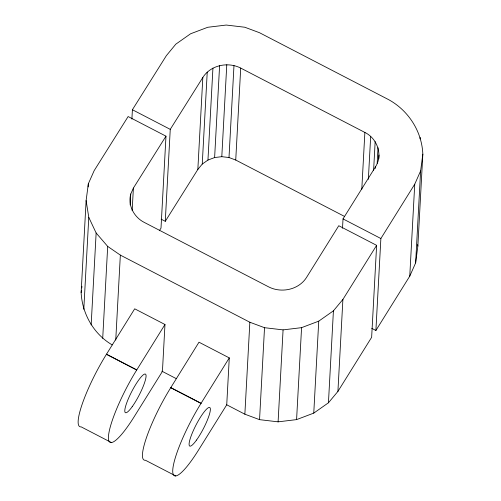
<?xml version="1.0" encoding="UTF-8"?>
<svg xmlns="http://www.w3.org/2000/svg" width="501" height="501" viewBox="0 0 501 501"><rect width="100%" height="100%" fill="white"/><g stroke="black" fill="none" stroke-linecap="round" stroke-linejoin="round"><path stroke-width="0.75" d="M112.205 344.895C93.737 334.18 82.133 313.732 81.137 292.54L86.116 200.575L88.333 183.792L94.169 170.634L128.131 116.545L165.981 136.166L161.003 228.124L159.349 230.748M88.163 186.911L88.333 183.792M83.799 309.317L88.777 217.359L86.116 200.575M91.157 324.949L96.136 232.99L88.777 217.359M102.705 338.363L107.69 246.404L96.136 232.99M111.435 442.558L81.149 426.865A55.141 10.44 -62.6 0 1 106.419 354.332L134.694 308.81L164.973 324.504L162.43 371.404L134.174 416.744A55.141 10.44 -62.6 0 1 108.454 436.678A55.141 10.44 -62.6 0 1 136.704 370.026L164.973 324.504M115.75 340.06L120.346 255.109L107.69 246.404M131.895 119.088L132.402 109.738L166.345 55.68L175.801 44.176L190.587 33.78L207.758 27.279L226.252 25.05L244.801 27.236L259.48 32.703L388.601 99.63C408.434 110.496 421.948 131.456 422.831 154.164L417.853 246.123L415.636 262.906L409.762 276.151L375.894 330.485L371.767 328.349M130.166 204.915L130.755 194.006L133.391 188.075L165.981 136.166M132.164 210.677L133.391 188.075M161.147 219.175L165.274 221.317L170.252 129.358L202.824 77.48C210.633 65.086 227.98 61.517 240.712 68.08L364.872 132.433C377.234 138.426 383.14 154.915 375.5 166.808L343.022 218.906L342.515 228.262M175.738 475.95L145.453 460.256A55.141 10.44 -62.6 0 1 170.722 387.724L198.991 342.202L229.276 357.896L226.734 404.795L198.471 450.136A55.141 10.44 -62.6 0 1 172.751 470.07A55.141 10.44 -62.6 0 1 201.001 403.418L229.276 357.896M165.274 221.317L197.845 169.438L202.824 77.48M197.845 169.438L202.254 164.077L207.232 72.119M202.254 164.077L207.953 160.069L212.931 68.111M207.953 160.069L214.622 157.546L219.601 65.587M214.622 157.546L221.799 156.681L226.778 64.723M344.632 216.482L235.733 160.038L229.001 157.533L233.98 65.568M235.733 160.038L240.712 68.08M130.755 194.006C127.655 205.21 133.974 217.133 144.075 222.306L268.611 286.86C281.311 293.398 298.552 289.866 306.437 277.598L338.77 225.726L376.627 245.346L371.642 337.305L337.918 391.413L328.443 402.791L313.764 413.112L296.586 419.613L278.099 421.848L259.549 419.656L244.864 414.195L249.849 322.237L120.346 255.109M259.549 419.656L264.528 327.698L249.849 322.237M278.099 421.848L283.078 329.883L301.571 327.654L318.742 321.154L333.422 310.833L342.897 299.454L376.627 245.346M296.586 419.613L301.571 327.654M313.764 413.112L318.742 321.154M328.443 402.791L333.422 310.833M337.918 391.413L342.897 299.454M361.791 189.322L364.872 132.433M368.354 179.289L370.677 136.429M373.602 170.465L375.161 141.633M375.412 168.367L375.5 166.808M377.172 163.288L378.017 147.701M378.8 158.892L379.007 154.997M375.894 330.485L380.873 238.526L414.74 184.193L420.615 170.947L422.831 154.164M409.762 276.151L414.74 184.193M420.082 138.94L420.17 137.38M415.636 262.906L420.615 170.947M81.137 292.54L81.438 290.248M81.738 287.962L81.945 286.434M221.799 156.681L229.001 157.533M264.528 327.698L283.078 329.883M132.402 109.738L170.252 129.358M343.022 218.906L380.873 238.526M161.804 371.141L176.352 378.681M226.734 404.795L244.864 414.195M106.431 354.144L136.71 369.844M170.735 387.542L201.014 403.236M106.419 354.332L136.704 370.026M170.722 387.724L201.001 403.418M417.609 244.594L417.853 246.123M132.208 406.68A21.712 4.108 -62.6 0 0 145.829 374.541A21.712 4.108 -62.6 0 0 128.275 398.934A21.712 4.108 -62.6 0 0 132.208 406.68M196.511 440.072A21.712 4.108 -62.6 0 0 210.132 407.933A21.712 4.108 -62.6 0 0 192.578 432.325A21.712 4.108 -62.6 0 0 196.511 440.072"/></g></svg>
